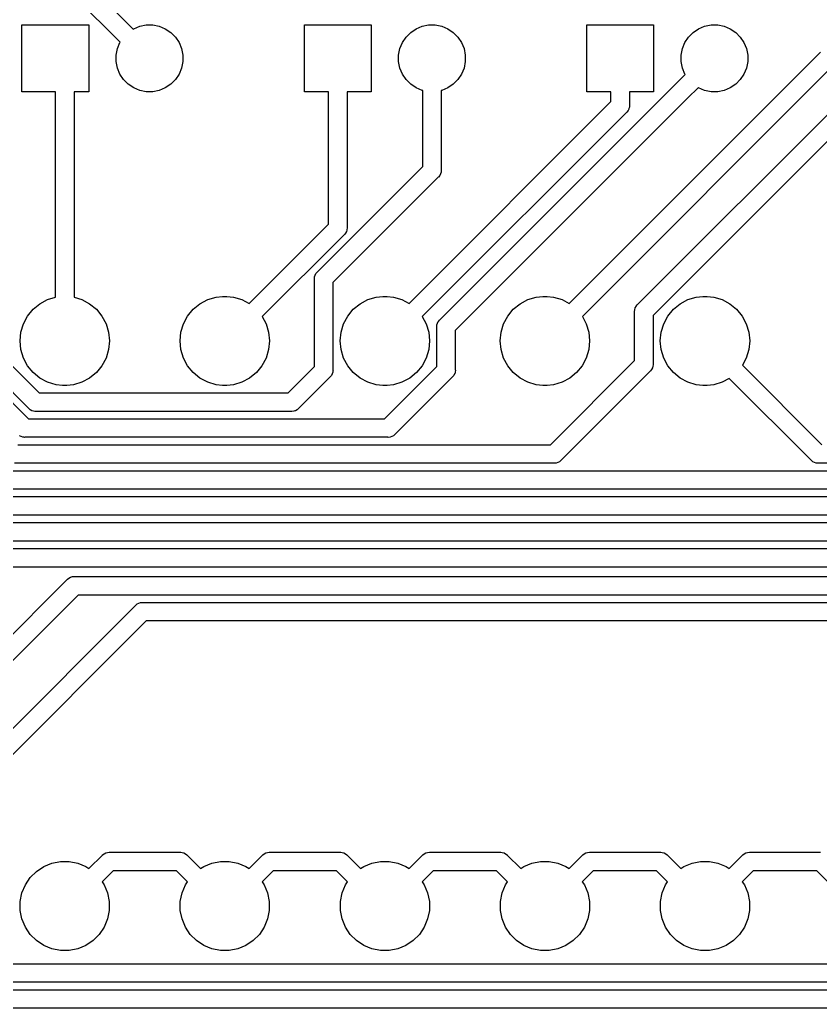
# Model space of a CAD drawing. Extents: x 83.1 to 154.9, y -87.4 to -26.9.
# Drawn here: x 95.56 to 117.16, y -84.04 to -57.38 of the extents above; entities that cross this region are included whole.
import ezdxf

# ---------------------------------------------------------------- set-up
doc = ezdxf.new("R2010")
doc.units = 0
doc.header["$MEASUREMENT"] = 0
doc.layers.add('BLACK', color=7, linetype='CONTINUOUS')

msp = doc.modelspace()

# ---------------------------------------------------------------- linework, layer by layer
at = {"layer": 'BLACK', "linetype": 'CONTINUOUS'}
for p, q in [((97.2135, -56.2199), (98.6231, -57.6295)), ((98.2695, -57.9831), (96.9244, -56.638)), ((95.62, -59.32), (95.62, -57.52)), ((95.62, -57.52), (97.42, -57.52)), ((97.42, -57.52), (97.42, -59.32)), ((98.6337, -57.6224), (98.7975, -57.5546)), ((98.7975, -57.5546), (98.9714, -57.52)), ((98.9714, -57.52), (99.1486, -57.52)), ((99.1486, -57.52), (99.3225, -57.5546)), ((99.3225, -57.5546), (99.4863, -57.6224)), ((103.24, -59.32), (103.24, -57.52)), ((103.24, -57.52), (105.04, -57.52)), ((105.04, -57.52), (105.04, -59.32)), ((106.254, -57.6224), (106.417, -57.5546)), ((106.417, -57.5546), (106.591, -57.52)), ((106.591, -57.52), (106.769, -57.52)), ((106.769, -57.52), (106.943, -57.5546)), ((106.943, -57.5546), (107.106, -57.6224)), ((110.86, -59.32), (110.86, -57.52)), ((110.86, -57.52), (112.66, -57.52)), ((112.66, -57.52), (112.66, -59.32)), ((113.874, -57.6224), (114.037, -57.5546)), ((114.037, -57.5546), (114.211, -57.52)), ((114.211, -57.52), (114.389, -57.52)), ((114.389, -57.52), (114.563, -57.5546)), ((114.563, -57.5546), (114.726, -57.6224)), ((98.6231, -57.6295), (98.6337, -57.6224)), ((99.4863, -57.6224), (99.6337, -57.7209)), ((99.6337, -57.7209), (99.7591, -57.8463)), ((99.7591, -57.8463), (99.8576, -57.9937)), ((105.882, -57.9937), (105.981, -57.8463)), ((105.981, -57.8463), (106.106, -57.7209)), ((106.106, -57.7209), (106.254, -57.6224)), ((107.106, -57.6224), (107.254, -57.7209)), ((107.254, -57.7209), (107.379, -57.8463)), ((107.379, -57.8463), (107.478, -57.9937)), ((113.502, -57.9937), (113.601, -57.8463)), ((113.601, -57.8463), (113.726, -57.7209)), ((113.726, -57.7209), (113.874, -57.6224)), ((114.726, -57.6224), (114.874, -57.7209)), ((114.874, -57.7209), (114.999, -57.8463)), ((114.999, -57.8463), (115.098, -57.9937)), ((98.1946, -58.1575), (98.2624, -57.9937)), ((98.2624, -57.9937), (98.2695, -57.9831)), ((99.8576, -57.9937), (99.9254, -58.1575)), ((105.815, -58.1575), (105.882, -57.9937)), ((107.478, -57.9937), (107.545, -58.1575)), ((113.435, -58.1575), (113.502, -57.9937)), ((115.098, -57.9937), (115.165, -58.1575)), ((98.16, -58.3314), (98.1946, -58.1575)), ((98.16, -58.5086), (98.16, -58.3314)), ((99.9254, -58.1575), (99.96, -58.3314)), ((99.96, -58.3314), (99.96, -58.5086)), ((105.78, -58.3314), (105.815, -58.1575)), ((105.78, -58.5086), (105.78, -58.3314)), ((107.545, -58.1575), (107.58, -58.3314)), ((107.58, -58.3314), (107.58, -58.5086)), ((110.384, -65.0301), (117.163, -58.2519)), ((113.4, -58.3314), (113.435, -58.1575)), ((113.4, -58.5086), (113.4, -58.3314)), ((115.165, -58.1575), (115.2, -58.3314)), ((115.2, -58.3314), (115.2, -58.5086)), ((98.1946, -58.6825), (98.16, -58.5086)), ((99.96, -58.5086), (99.9254, -58.6825)), ((105.815, -58.6825), (105.78, -58.5086)), ((107.58, -58.5086), (107.545, -58.6825)), ((113.435, -58.6825), (113.4, -58.5086)), ((115.2, -58.5086), (115.165, -58.6825)), ((98.2624, -58.8463), (98.1946, -58.6825)), ((98.3609, -58.9937), (98.2624, -58.8463)), ((99.8576, -58.8463), (99.7591, -58.9937)), ((99.9254, -58.6825), (99.8576, -58.8463)), ((105.882, -58.8463), (105.815, -58.6825)), ((105.981, -58.9937), (105.882, -58.8463)), ((107.478, -58.8463), (107.379, -58.9937)), ((107.545, -58.6825), (107.478, -58.8463)), ((117.452, -58.67), (110.738, -65.3837)), ((113.232, -59.1345), (113.51, -58.8569)), ((113.502, -58.8463), (113.435, -58.6825)), ((113.51, -58.8569), (113.502, -58.8463)), ((115.098, -58.8463), (114.999, -58.9937)), ((115.165, -58.6825), (115.098, -58.8463)), ((98.4863, -59.1191), (98.3609, -58.9937)), ((98.6337, -59.2176), (98.4863, -59.1191)), ((99.6337, -59.1191), (99.4863, -59.2176)), ((99.7591, -58.9937), (99.6337, -59.1191)), ((106.106, -59.1191), (105.981, -58.9937)), ((106.254, -59.2176), (106.106, -59.1191)), ((106.892, -65.4745), (113.232, -59.1345)), ((107.254, -59.1191), (107.106, -59.2176)), ((107.379, -58.9937), (107.254, -59.1191)), ((113.232, -59.1345), (113.232, -59.1345)), ((114.874, -59.1191), (114.726, -59.2176)), ((114.999, -58.9937), (114.874, -59.1191)), ((96.524, -59.32), (95.62, -59.32)), ((96.524, -64.8618), (96.524, -59.32)), ((97.42, -59.32), (97.024, -59.32)), ((97.024, -59.32), (97.024, -64.8618)), ((98.7975, -59.2854), (98.6337, -59.2176)), ((98.9714, -59.32), (98.7975, -59.2854)), ((99.1486, -59.32), (98.9714, -59.32)), ((99.3225, -59.2854), (99.1486, -59.32)), ((99.4863, -59.2176), (99.3225, -59.2854)), ((103.89, -59.32), (103.24, -59.32)), ((103.89, -62.8884), (103.89, -59.32)), ((105.04, -59.32), (104.39, -59.32)), ((104.39, -59.32), (104.39, -62.9797)), ((106.417, -59.2854), (106.254, -59.2176)), ((106.43, -59.2879), (106.417, -59.2854)), ((106.43, -59.7051), (106.43, -59.2879)), ((106.943, -59.2854), (106.93, -59.2879)), ((106.93, -59.2879), (106.93, -61.4297)), ((107.106, -59.2176), (106.943, -59.2854)), ((111.51, -59.32), (110.86, -59.32)), ((111.51, -59.5864), (111.51, -59.32)), ((112.66, -59.32), (112.01, -59.32)), ((112.01, -59.32), (112.01, -59.6777)), ((113.863, -59.2105), (113.585, -59.4881)), ((113.874, -59.2176), (113.863, -59.2105)), ((114.037, -59.2854), (113.874, -59.2176)), ((114.211, -59.32), (114.037, -59.2854)), ((114.389, -59.32), (114.211, -59.32)), ((114.563, -59.2854), (114.389, -59.32)), ((114.726, -59.2176), (114.563, -59.2854)), ((106.066, -65.0301), (111.51, -59.5864)), ((106.43, -61.3384), (106.43, -59.7051)), ((106.43, -59.7051), (106.43, -59.7051)), ((113.585, -59.4881), (107.31, -65.7636)), ((112.011, -59.69), (112.006, -59.739)), ((112.01, -59.6777), (112.011, -59.69)), ((112.228, -65.0625), (117.689, -59.6019)), ((113.585, -59.4881), (113.585, -59.4881)), ((111.928, -59.8755), (106.42, -65.3837)), ((111.938, -59.8676), (111.928, -59.8755)), ((111.969, -59.8296), (111.938, -59.8676)), ((111.992, -59.7861), (111.969, -59.8296)), ((111.995, -59.7759), (111.992, -59.7861)), ((112.006, -59.739), (111.995, -59.7759)), ((117.978, -60.02), (112.646, -65.3516)), ((103.592, -64.1765), (106.43, -61.3384)), ((106.889, -61.5815), (106.858, -61.6196)), ((106.912, -61.5381), (106.889, -61.5815)), ((106.926, -61.491), (106.912, -61.5381)), ((106.929, -61.468), (106.926, -61.491)), ((106.931, -61.442), (106.929, -61.468)), ((106.93, -61.4297), (106.931, -61.442)), ((106.848, -61.6274), (104.01, -64.4655)), ((106.858, -61.6196), (106.848, -61.6274)), ((101.748, -65.0301), (103.89, -62.8884)), ((104.308, -63.1775), (102.102, -65.3837)), ((104.318, -63.1696), (104.308, -63.1775)), ((104.349, -63.1316), (104.318, -63.1696)), ((104.372, -63.0881), (104.349, -63.1316)), ((104.383, -63.0531), (104.372, -63.0881)), ((104.386, -63.041), (104.383, -63.0531)), ((104.391, -62.992), (104.386, -63.041)), ((104.39, -62.9797), (104.391, -62.992)), ((103.528, -64.2658), (103.551, -64.2224)), ((103.551, -64.2224), (103.559, -64.2124)), ((103.559, -64.2124), (103.582, -64.1843)), ((103.582, -64.1843), (103.592, -64.1765)), ((103.509, -64.362), (103.514, -64.313)), ((103.51, -64.3742), (103.509, -64.362)), ((103.51, -66.7284), (103.51, -64.3742)), ((103.514, -64.313), (103.528, -64.2658)), ((104.01, -64.4655), (104.01, -66.8197)), ((95.9214, -65.1874), (96.1041, -65.0374)), ((96.1041, -65.0374), (96.3126, -64.926)), ((96.3126, -64.926), (96.524, -64.8618)), ((97.024, -64.8618), (97.2354, -64.926)), ((97.2354, -64.926), (97.4439, -65.0374)), ((97.4439, -65.0374), (97.6266, -65.1874)), ((100.239, -65.1874), (100.422, -65.0374)), ((100.422, -65.0374), (100.631, -64.926)), ((100.631, -64.926), (100.857, -64.8574)), ((100.857, -64.8574), (101.033, -64.84)), ((101.033, -64.84), (101.151, -64.84)), ((101.151, -64.84), (101.327, -64.8574)), ((101.327, -64.8574), (101.553, -64.926)), ((101.553, -64.926), (101.748, -65.0301)), ((104.557, -65.1874), (104.74, -65.0374)), ((104.74, -65.0374), (104.949, -64.926)), ((104.949, -64.926), (105.175, -64.8574)), ((105.175, -64.8574), (105.351, -64.84)), ((105.351, -64.84), (105.469, -64.84)), ((105.469, -64.84), (105.645, -64.8574)), ((105.645, -64.8574), (105.871, -64.926)), ((105.871, -64.926), (106.066, -65.0301)), ((108.875, -65.1874), (109.058, -65.0374)), ((109.058, -65.0374), (109.267, -64.926)), ((109.267, -64.926), (109.493, -64.8574)), ((109.493, -64.8574), (109.669, -64.84)), ((109.669, -64.84), (109.787, -64.84)), ((109.787, -64.84), (109.963, -64.8574)), ((109.963, -64.8574), (110.189, -64.926)), ((110.189, -64.926), (110.384, -65.0301)), ((113.193, -65.1874), (113.376, -65.0374)), ((113.376, -65.0374), (113.585, -64.926)), ((113.585, -64.926), (113.811, -64.8574)), ((113.811, -64.8574), (113.987, -64.84)), ((113.987, -64.84), (114.105, -64.84)), ((114.105, -64.84), (114.281, -64.8574)), ((114.281, -64.8574), (114.507, -64.926)), ((114.507, -64.926), (114.716, -65.0374)), ((114.716, -65.0374), (114.899, -65.1874)), ((95.7714, -65.3701), (95.9214, -65.1874)), ((97.6266, -65.1874), (97.7766, -65.3701)), ((100.089, -65.3701), (100.239, -65.1874)), ((104.407, -65.3701), (104.557, -65.1874)), ((108.725, -65.3701), (108.875, -65.1874)), ((112.145, -65.248), (112.15, -65.199)), ((112.146, -65.2603), (112.145, -65.248)), ((112.146, -66.5704), (112.146, -65.2603)), ((112.15, -65.199), (112.164, -65.1519)), ((112.164, -65.1519), (112.187, -65.1084)), ((112.187, -65.1084), (112.193, -65.1015)), ((112.193, -65.1015), (112.218, -65.0704)), ((112.218, -65.0704), (112.228, -65.0625)), ((113.043, -65.3701), (113.193, -65.1874)), ((114.899, -65.1874), (115.049, -65.3701)), ((95.5914, -65.8048), (95.66, -65.5786)), ((95.66, -65.5786), (95.7714, -65.3701)), ((97.7766, -65.3701), (97.888, -65.5786)), ((97.888, -65.5786), (97.9566, -65.8048)), ((99.9094, -65.8048), (99.978, -65.5786)), ((99.978, -65.5786), (100.089, -65.3701)), ((102.102, -65.3837), (102.206, -65.5786)), ((102.206, -65.5786), (102.275, -65.8048)), ((104.227, -65.8048), (104.296, -65.5786)), ((104.296, -65.5786), (104.407, -65.3701)), ((106.42, -65.3837), (106.524, -65.5786)), ((106.524, -65.5786), (106.593, -65.8048)), ((106.814, -65.611), (106.828, -65.5639)), ((106.828, -65.5639), (106.851, -65.5204)), ((106.851, -65.5204), (106.854, -65.517)), ((106.854, -65.517), (106.882, -65.4824)), ((106.882, -65.4824), (106.892, -65.4745)), ((108.545, -65.8048), (108.614, -65.5786)), ((108.614, -65.5786), (108.725, -65.3701)), ((110.738, -65.3837), (110.842, -65.5786)), ((110.842, -65.5786), (110.911, -65.8048)), ((112.646, -65.3516), (112.646, -66.6617)), ((112.863, -65.8048), (112.932, -65.5786)), ((112.932, -65.5786), (113.043, -65.3701)), ((115.049, -65.3701), (115.16, -65.5786)), ((115.16, -65.5786), (115.229, -65.8048)), ((95.5682, -66.04), (95.5914, -65.8048)), ((97.9566, -65.8048), (97.9798, -66.04)), ((99.8862, -66.04), (99.9094, -65.8048)), ((102.275, -65.8048), (102.298, -66.04)), ((104.204, -66.04), (104.227, -65.8048)), ((106.593, -65.8048), (106.616, -66.04)), ((106.809, -65.66), (106.814, -65.611)), ((106.81, -65.6723), (106.809, -65.66)), ((106.81, -66.7284), (106.81, -65.6723)), ((107.31, -65.7636), (107.31, -66.8197)), ((108.522, -66.04), (108.545, -65.8048)), ((110.911, -65.8048), (110.934, -66.04)), ((112.84, -66.04), (112.863, -65.8048)), ((115.229, -65.8048), (115.252, -66.04)), ((95.5914, -66.2752), (95.5682, -66.04)), ((97.9798, -66.04), (97.9566, -66.2752)), ((99.9094, -66.2752), (99.8862, -66.04)), ((102.298, -66.04), (102.275, -66.2752)), ((104.227, -66.2752), (104.204, -66.04)), ((106.616, -66.04), (106.593, -66.2752)), ((108.545, -66.2752), (108.522, -66.04)), ((110.934, -66.04), (110.911, -66.2752)), ((112.863, -66.2752), (112.84, -66.04)), ((115.252, -66.04), (115.229, -66.2752)), ((95.66, -66.5014), (95.5914, -66.2752)), ((97.9566, -66.2752), (97.888, -66.5014)), ((99.978, -66.5014), (99.9094, -66.2752)), ((102.275, -66.2752), (102.206, -66.5014)), ((104.296, -66.5014), (104.227, -66.2752)), ((106.593, -66.2752), (106.524, -66.5014)), ((108.614, -66.5014), (108.545, -66.2752)), ((110.911, -66.2752), (110.842, -66.5014)), ((112.932, -66.5014), (112.863, -66.2752)), ((115.229, -66.2752), (115.16, -66.5014)), ((95.7714, -66.7099), (95.66, -66.5014)), ((97.888, -66.5014), (97.7766, -66.7099)), ((100.089, -66.7099), (99.978, -66.5014)), ((102.206, -66.5014), (102.095, -66.7099)), ((104.407, -66.7099), (104.296, -66.5014)), ((106.524, -66.5014), (106.413, -66.7099)), ((108.725, -66.7099), (108.614, -66.5014)), ((109.876, -68.84), (112.146, -66.5704)), ((110.842, -66.5014), (110.731, -66.7099)), ((113.043, -66.7099), (112.932, -66.5014)), ((115.16, -66.5014), (115.056, -66.6963)), ((95.374, -66.7284), (96.0856, -67.44)), ((95.9214, -66.8926), (95.7714, -66.7099)), ((96.1041, -67.0426), (95.9214, -66.8926)), ((97.6266, -66.8926), (97.4439, -67.0426)), ((97.7766, -66.7099), (97.6266, -66.8926)), ((100.239, -66.8926), (100.089, -66.7099)), ((100.422, -67.0426), (100.239, -66.8926)), ((101.945, -66.8926), (101.762, -67.0426)), ((102.095, -66.7099), (101.945, -66.8926)), ((102.798, -67.44), (103.51, -66.7284)), ((104.006, -66.881), (103.992, -66.9281)), ((104.01, -66.8443), (104.006, -66.881)), ((104.01, -66.8197), (104.011, -66.832)), ((104.011, -66.832), (104.01, -66.8443)), ((104.01, -66.8443), (104.01, -66.8443)), ((104.557, -66.8926), (104.407, -66.7099)), ((104.74, -67.0426), (104.557, -66.8926)), ((105.398, -68.14), (106.81, -66.7284)), ((106.263, -66.8926), (106.08, -67.0426)), ((106.413, -66.7099), (106.263, -66.8926)), ((107.306, -66.881), (107.293, -66.9252)), ((107.311, -66.832), (107.306, -66.881)), ((107.31, -66.8197), (107.311, -66.832)), ((108.875, -66.8926), (108.725, -66.7099)), ((109.058, -67.0426), (108.875, -66.8926)), ((112.564, -66.8595), (110.165, -69.2581)), ((110.581, -66.8926), (110.398, -67.0426)), ((110.731, -66.7099), (110.581, -66.8926)), ((112.574, -66.8516), (112.564, -66.8595)), ((112.605, -66.8136), (112.574, -66.8516)), ((112.628, -66.7701), (112.605, -66.8136)), ((112.642, -66.723), (112.628, -66.7701)), ((112.646, -66.6863), (112.642, -66.723)), ((112.646, -66.6617), (112.647, -66.674)), ((112.647, -66.674), (112.646, -66.6863)), ((112.646, -66.6863), (112.646, -66.6863)), ((113.193, -66.8926), (113.043, -66.7099)), ((113.376, -67.0426), (113.193, -66.8926)), ((115.056, -66.6963), (117.2, -68.84)), ((94.674, -67.0184), (95.7956, -68.14)), ((95.7965, -67.8581), (94.9559, -67.0175)), ((96.3126, -67.154), (96.1041, -67.0426)), ((96.5388, -67.2226), (96.3126, -67.154)), ((97.2354, -67.154), (97.0092, -67.2226)), ((97.4439, -67.0426), (97.2354, -67.154)), ((100.631, -67.154), (100.422, -67.0426)), ((100.857, -67.2226), (100.631, -67.154)), ((101.553, -67.154), (101.327, -67.2226)), ((101.762, -67.0426), (101.553, -67.154)), ((103.928, -67.0175), (103.087, -67.8581)), ((103.938, -67.0096), (103.928, -67.0175)), ((103.969, -66.9716), (103.938, -67.0096)), ((103.992, -66.9281), (103.969, -66.9716)), ((104.949, -67.154), (104.74, -67.0426)), ((105.175, -67.2226), (104.949, -67.154)), ((105.871, -67.154), (105.645, -67.2226)), ((107.228, -67.0175), (105.687, -68.5581)), ((106.08, -67.0426), (105.871, -67.154)), ((107.238, -67.0096), (107.228, -67.0175)), ((107.269, -66.9716), (107.238, -67.0096)), ((107.292, -66.9281), (107.269, -66.9716)), ((107.293, -66.9252), (107.292, -66.9281)), ((109.267, -67.154), (109.058, -67.0426)), ((109.493, -67.2226), (109.267, -67.154)), ((110.189, -67.154), (109.963, -67.2226)), ((110.398, -67.0426), (110.189, -67.154)), ((113.585, -67.154), (113.376, -67.0426)), ((113.811, -67.2226), (113.585, -67.154)), ((114.507, -67.154), (114.281, -67.2226)), ((114.702, -67.0499), (114.507, -67.154)), ((116.911, -69.2581), (114.702, -67.0499)), ((96.0856, -67.44), (102.798, -67.44)), ((96.715, -67.24), (96.5388, -67.2226)), ((96.8329, -67.24), (96.715, -67.24)), ((97.0092, -67.2226), (96.8329, -67.24)), ((101.033, -67.24), (100.857, -67.2226)), ((101.151, -67.24), (101.033, -67.24)), ((101.327, -67.2226), (101.151, -67.24)), ((105.351, -67.24), (105.175, -67.2226)), ((105.469, -67.24), (105.351, -67.24)), ((105.645, -67.2226), (105.469, -67.24)), ((109.669, -67.24), (109.493, -67.2226)), ((109.787, -67.24), (109.669, -67.24)), ((109.963, -67.2226), (109.787, -67.24)), ((113.987, -67.24), (113.811, -67.2226)), ((114.105, -67.24), (113.987, -67.24)), ((114.281, -67.2226), (114.105, -67.24)), ((95.8044, -67.8676), (95.7965, -67.8581)), ((95.8424, -67.8989), (95.8044, -67.8676)), ((95.8859, -67.9221), (95.8424, -67.8989)), ((95.933, -67.9364), (95.8859, -67.9221)), ((95.9697, -67.94), (95.933, -67.9364)), ((95.982, -67.9412), (95.9697, -67.94)), ((95.9697, -67.94), (95.9697, -67.94)), ((95.9943, -67.94), (95.982, -67.9412)), ((102.89, -67.94), (95.9943, -67.94)), ((102.902, -67.9412), (102.89, -67.94)), ((102.951, -67.9364), (102.902, -67.9412)), ((102.979, -67.928), (102.951, -67.9364)), ((102.998, -67.9221), (102.979, -67.928)), ((103.042, -67.8989), (102.998, -67.9221)), ((103.08, -67.8676), (103.042, -67.8989)), ((103.087, -67.8581), (103.08, -67.8676)), ((95.7956, -68.14), (105.398, -68.14)), ((95.5959, -68.6221), (95.5525, -68.5989)), ((95.643, -68.6364), (95.5959, -68.6221)), ((95.6798, -68.64), (95.643, -68.6364)), ((95.692, -68.6412), (95.6798, -68.64)), ((95.6798, -68.64), (95.6798, -68.64)), ((95.7043, -68.64), (95.692, -68.6412)), ((105.49, -68.64), (95.7043, -68.64)), ((105.502, -68.6412), (105.49, -68.64)), ((105.551, -68.6364), (105.502, -68.6412)), ((105.598, -68.6221), (105.551, -68.6364)), ((105.551, -68.6364), (105.551, -68.6364)), ((105.642, -68.5989), (105.598, -68.6221)), ((105.68, -68.5676), (105.642, -68.5989)), ((105.687, -68.5581), (105.68, -68.5676)), ((95.5056, -68.84), (109.876, -68.84)), ((110.12, -69.2989), (110.076, -69.3221)), ((110.158, -69.2677), (110.12, -69.2989)), ((110.165, -69.2581), (110.158, -69.2677)), ((116.918, -69.2677), (116.911, -69.2581)), ((116.956, -69.2989), (116.918, -69.2677)), ((116.996, -69.3201), (116.956, -69.2989)), ((93.7696, -69.54), (120.098, -69.54)), ((109.968, -69.34), (95.4144, -69.34)), ((109.98, -69.3412), (109.968, -69.34)), ((110.029, -69.3364), (109.98, -69.3412)), ((110.076, -69.3221), (110.029, -69.3364)), ((117, -69.3221), (116.996, -69.3201)), ((117.047, -69.3364), (117, -69.3221)), ((117.096, -69.3412), (117.047, -69.3364)), ((117.108, -69.34), (117.096, -69.3412)), ((119.874, -69.34), (117.108, -69.34)), ((120.19, -70.04), (93.6783, -70.04)), ((94.6743, -70.24), (121.684, -70.24)), ((121.776, -70.74), (94.7656, -70.74)), ((94.9643, -70.9401), (124.566, -70.9401)), ((124.658, -71.4401), (95.0555, -71.4401)), ((95.2542, -71.6401), (124.856, -71.6401)), ((124.948, -72.1401), (95.3455, -72.1401)), ((90.8217, -78.4968), (96.8425, -72.4759)), ((96.8425, -72.4759), (96.8504, -72.4664)), ((96.8504, -72.4664), (96.8884, -72.4351)), ((96.8884, -72.4351), (96.9319, -72.4119)), ((96.9319, -72.4119), (96.979, -72.3976)), ((96.979, -72.3976), (97.0157, -72.394)), ((97.0157, -72.394), (97.028, -72.3928)), ((97.0157, -72.394), (97.0157, -72.394)), ((97.028, -72.3928), (97.0403, -72.394)), ((97.0403, -72.394), (128.166, -72.394)), ((97.1316, -72.894), (91.1752, -78.8503)), ((128.258, -72.894), (97.1316, -72.894)), ((90.8217, -81.0368), (98.6825, -73.1759)), ((98.6825, -73.1759), (98.6904, -73.1664)), ((98.6904, -73.1664), (98.7284, -73.1351)), ((98.7284, -73.1351), (98.7719, -73.1119)), ((98.7719, -73.1119), (98.819, -73.0976)), ((98.819, -73.0976), (98.868, -73.0928)), ((98.868, -73.0928), (98.8803, -73.094)), ((98.8803, -73.094), (131.53, -73.094)), ((98.9715, -73.594), (91.1752, -81.3903)), ((131.622, -73.594), (98.9715, -73.594)), ((97.4272, -80.2732), (97.7885, -79.9119)), ((97.7885, -79.9119), (97.7964, -79.9024)), ((97.7964, -79.9024), (97.8344, -79.8711)), ((97.8344, -79.8711), (97.8779, -79.8479)), ((97.8779, -79.8479), (97.925, -79.8336)), ((97.925, -79.8336), (97.974, -79.8288)), ((97.974, -79.8288), (97.9863, -79.83)), ((97.9863, -79.83), (99.8797, -79.83)), ((99.8797, -79.83), (99.892, -79.8288)), ((99.892, -79.8288), (99.9043, -79.83)), ((99.9043, -79.83), (99.941, -79.8336)), ((99.941, -79.8336), (99.9881, -79.8479)), ((99.9881, -79.8479), (100.032, -79.8711)), ((100.032, -79.8711), (100.07, -79.9024)), ((100.07, -79.9024), (100.077, -79.9119)), ((100.077, -79.9119), (100.439, -80.2732)), ((101.745, -80.2732), (102.107, -79.9119)), ((102.107, -79.9119), (102.114, -79.9024)), ((102.114, -79.9024), (102.152, -79.8711)), ((102.152, -79.8711), (102.196, -79.8479)), ((102.196, -79.8479), (102.243, -79.8336)), ((102.243, -79.8336), (102.292, -79.8288)), ((102.292, -79.8288), (102.304, -79.83)), ((102.304, -79.83), (104.198, -79.83)), ((104.198, -79.83), (104.21, -79.8288)), ((104.21, -79.8288), (104.222, -79.83)), ((104.222, -79.83), (104.259, -79.8336)), ((104.259, -79.8336), (104.306, -79.8479)), ((104.306, -79.8479), (104.35, -79.8711)), ((104.35, -79.8711), (104.388, -79.9024)), ((104.388, -79.9024), (104.395, -79.9119)), ((104.395, -79.9119), (104.757, -80.2732)), ((106.063, -80.2732), (106.425, -79.9119)), ((106.425, -79.9119), (106.432, -79.9024)), ((106.432, -79.9024), (106.47, -79.8711)), ((106.47, -79.8711), (106.514, -79.8479)), ((106.514, -79.8479), (106.561, -79.8336)), ((106.561, -79.8336), (106.61, -79.8288)), ((106.61, -79.8288), (106.622, -79.83)), ((106.622, -79.83), (108.516, -79.83)), ((108.516, -79.83), (108.528, -79.8288)), ((108.528, -79.8288), (108.54, -79.83)), ((108.54, -79.83), (108.577, -79.8336)), ((108.577, -79.8336), (108.624, -79.8479)), ((108.624, -79.8479), (108.668, -79.8711)), ((108.668, -79.8711), (108.706, -79.9024)), ((108.706, -79.9024), (108.713, -79.9119)), ((108.713, -79.9119), (109.075, -80.2732)), ((110.381, -80.2732), (110.743, -79.9119)), ((110.743, -79.9119), (110.75, -79.9024)), ((110.75, -79.9024), (110.788, -79.8711)), ((110.788, -79.8711), (110.832, -79.8479)), ((110.832, -79.8479), (110.879, -79.8336)), ((110.879, -79.8336), (110.928, -79.8288)), ((110.928, -79.8288), (110.94, -79.83)), ((110.94, -79.83), (112.834, -79.83)), ((112.834, -79.83), (112.846, -79.8288)), ((112.846, -79.8288), (112.858, -79.83)), ((112.858, -79.83), (112.895, -79.8336)), ((112.895, -79.8336), (112.942, -79.8479)), ((112.942, -79.8479), (112.986, -79.8711)), ((112.986, -79.8711), (113.024, -79.9024)), ((113.024, -79.9024), (113.031, -79.9119)), ((113.031, -79.9119), (113.393, -80.2732)), ((114.699, -80.2732), (115.061, -79.9119)), ((115.061, -79.9119), (115.068, -79.9024)), ((115.068, -79.9024), (115.106, -79.8711)), ((115.106, -79.8711), (115.15, -79.8479)), ((115.15, -79.8479), (115.197, -79.8336)), ((115.197, -79.8336), (115.246, -79.8288)), ((115.246, -79.8288), (115.258, -79.83)), ((115.258, -79.83), (117.152, -79.83)), ((117.152, -79.83), (117.164, -79.8288)), ((96.009, -80.3479), (96.2056, -80.2166)), ((96.2056, -80.2166), (96.424, -80.1261)), ((96.424, -80.1261), (96.6558, -80.08)), ((96.6558, -80.08), (96.8922, -80.08)), ((96.8922, -80.08), (97.124, -80.1261)), ((97.124, -80.1261), (97.3424, -80.2166)), ((97.3424, -80.2166), (97.4272, -80.2732)), ((100.439, -80.2732), (100.524, -80.2166)), ((100.524, -80.2166), (100.742, -80.1261)), ((100.742, -80.1261), (100.974, -80.08)), ((100.974, -80.08), (101.21, -80.08)), ((101.21, -80.08), (101.442, -80.1261)), ((101.442, -80.1261), (101.66, -80.2166)), ((101.66, -80.2166), (101.745, -80.2732)), ((104.757, -80.2732), (104.842, -80.2166)), ((104.842, -80.2166), (105.06, -80.1261)), ((105.06, -80.1261), (105.292, -80.08)), ((105.292, -80.08), (105.528, -80.08)), ((105.528, -80.08), (105.76, -80.1261)), ((105.76, -80.1261), (105.978, -80.2166)), ((105.978, -80.2166), (106.063, -80.2732)), ((109.075, -80.2732), (109.16, -80.2166)), ((109.16, -80.2166), (109.378, -80.1261)), ((109.378, -80.1261), (109.61, -80.08)), ((109.61, -80.08), (109.846, -80.08)), ((109.846, -80.08), (110.078, -80.1261)), ((110.078, -80.1261), (110.296, -80.2166)), ((110.296, -80.2166), (110.381, -80.2732)), ((113.393, -80.2732), (113.478, -80.2166)), ((113.478, -80.2166), (113.696, -80.1261)), ((113.696, -80.1261), (113.928, -80.08)), ((113.928, -80.08), (114.164, -80.08)), ((114.164, -80.08), (114.396, -80.1261)), ((114.396, -80.1261), (114.614, -80.2166)), ((114.614, -80.2166), (114.699, -80.2732)), ((95.8419, -80.515), (96.009, -80.3479)), ((98.0776, -80.33), (97.7808, -80.6268)), ((99.7884, -80.33), (98.0776, -80.33)), ((100.085, -80.6268), (99.7884, -80.33)), ((102.396, -80.33), (102.099, -80.6268)), ((104.106, -80.33), (102.396, -80.33)), ((104.403, -80.6268), (104.106, -80.33)), ((106.714, -80.33), (106.417, -80.6268)), ((108.424, -80.33), (106.714, -80.33)), ((108.721, -80.6268), (108.424, -80.33)), ((111.032, -80.33), (110.735, -80.6268)), ((112.742, -80.33), (111.032, -80.33)), ((113.039, -80.6268), (112.742, -80.33)), ((115.35, -80.33), (115.053, -80.6268)), ((117.06, -80.33), (115.35, -80.33)), ((117.354, -80.6237), (117.06, -80.33)), ((95.6201, -80.93), (95.7106, -80.7116)), ((95.7106, -80.7116), (95.8419, -80.515)), ((97.7808, -80.6268), (97.8374, -80.7116)), ((97.8374, -80.7116), (97.9279, -80.93)), ((99.9381, -80.93), (100.029, -80.7116)), ((100.029, -80.7116), (100.085, -80.6268)), ((102.099, -80.6268), (102.155, -80.7116)), ((102.155, -80.7116), (102.246, -80.93)), ((104.256, -80.93), (104.347, -80.7116)), ((104.347, -80.7116), (104.403, -80.6268)), ((106.417, -80.6268), (106.473, -80.7116)), ((106.473, -80.7116), (106.564, -80.93)), ((108.574, -80.93), (108.665, -80.7116)), ((108.665, -80.7116), (108.721, -80.6268)), ((110.735, -80.6268), (110.791, -80.7116)), ((110.791, -80.7116), (110.882, -80.93)), ((112.892, -80.93), (112.983, -80.7116)), ((112.983, -80.7116), (113.039, -80.6268)), ((115.053, -80.6268), (115.109, -80.7116)), ((115.109, -80.7116), (115.2, -80.93)), ((95.574, -81.1618), (95.6201, -80.93)), ((97.9279, -80.93), (97.974, -81.1618)), ((99.892, -81.1618), (99.9381, -80.93)), ((102.246, -80.93), (102.292, -81.1618)), ((104.21, -81.1618), (104.256, -80.93)), ((106.564, -80.93), (106.61, -81.1618)), ((108.528, -81.1618), (108.574, -80.93)), ((110.882, -80.93), (110.928, -81.1618)), ((112.846, -81.1618), (112.892, -80.93)), ((115.2, -80.93), (115.246, -81.1618)), ((95.574, -81.3982), (95.574, -81.1618)), ((97.974, -81.1618), (97.974, -81.3982)), ((99.892, -81.3982), (99.892, -81.1618)), ((102.292, -81.1618), (102.292, -81.3982)), ((104.21, -81.3982), (104.21, -81.1618)), ((106.61, -81.1618), (106.61, -81.3982)), ((108.528, -81.3982), (108.528, -81.1618)), ((110.928, -81.1618), (110.928, -81.3982)), ((112.846, -81.3982), (112.846, -81.1618)), ((115.246, -81.1618), (115.246, -81.3982)), ((95.6201, -81.63), (95.574, -81.3982)), ((97.974, -81.3982), (97.9279, -81.63)), ((99.9381, -81.63), (99.892, -81.3982)), ((102.292, -81.3982), (102.246, -81.63)), ((104.256, -81.63), (104.21, -81.3982)), ((106.61, -81.3982), (106.564, -81.63)), ((108.574, -81.63), (108.528, -81.3982)), ((110.928, -81.3982), (110.882, -81.63)), ((112.892, -81.63), (112.846, -81.3982)), ((115.246, -81.3982), (115.2, -81.63)), ((95.7106, -81.8484), (95.6201, -81.63)), ((97.9279, -81.63), (97.8374, -81.8484)), ((100.029, -81.8484), (99.9381, -81.63)), ((102.246, -81.63), (102.155, -81.8484)), ((104.347, -81.8484), (104.256, -81.63)), ((106.564, -81.63), (106.473, -81.8484)), ((108.665, -81.8484), (108.574, -81.63)), ((110.882, -81.63), (110.791, -81.8484)), ((112.983, -81.8484), (112.892, -81.63)), ((115.2, -81.63), (115.109, -81.8484)), ((95.8419, -82.045), (95.7106, -81.8484)), ((96.009, -82.2121), (95.8419, -82.045)), ((97.7061, -82.045), (97.539, -82.2121)), ((97.8374, -81.8484), (97.7061, -82.045)), ((100.16, -82.045), (100.029, -81.8484)), ((100.327, -82.2121), (100.16, -82.045)), ((102.024, -82.045), (101.857, -82.2121)), ((102.155, -81.8484), (102.024, -82.045)), ((104.478, -82.045), (104.347, -81.8484)), ((104.645, -82.2121), (104.478, -82.045)), ((106.342, -82.045), (106.175, -82.2121)), ((106.473, -81.8484), (106.342, -82.045)), ((108.796, -82.045), (108.665, -81.8484)), ((108.963, -82.2121), (108.796, -82.045)), ((110.66, -82.045), (110.493, -82.2121)), ((110.791, -81.8484), (110.66, -82.045)), ((113.114, -82.045), (112.983, -81.8484)), ((113.281, -82.2121), (113.114, -82.045)), ((114.978, -82.045), (114.811, -82.2121)), ((115.109, -81.8484), (114.978, -82.045)), ((96.2056, -82.3434), (96.009, -82.2121)), ((96.424, -82.4339), (96.2056, -82.3434)), ((97.3424, -82.3434), (97.124, -82.4339)), ((97.539, -82.2121), (97.3424, -82.3434)), ((100.524, -82.3434), (100.327, -82.2121)), ((100.742, -82.4339), (100.524, -82.3434)), ((101.66, -82.3434), (101.442, -82.4339)), ((101.857, -82.2121), (101.66, -82.3434)), ((104.842, -82.3434), (104.645, -82.2121)), ((105.06, -82.4339), (104.842, -82.3434)), ((105.978, -82.3434), (105.76, -82.4339)), ((106.175, -82.2121), (105.978, -82.3434)), ((109.16, -82.3434), (108.963, -82.2121)), ((109.378, -82.4339), (109.16, -82.3434)), ((110.296, -82.3434), (110.078, -82.4339)), ((110.493, -82.2121), (110.296, -82.3434)), ((113.478, -82.3434), (113.281, -82.2121)), ((113.696, -82.4339), (113.478, -82.3434)), ((114.614, -82.3434), (114.396, -82.4339)), ((114.811, -82.2121), (114.614, -82.3434)), ((96.6558, -82.48), (96.424, -82.4339)), ((96.8922, -82.48), (96.6558, -82.48)), ((97.124, -82.4339), (96.8922, -82.48)), ((100.974, -82.48), (100.742, -82.4339)), ((101.21, -82.48), (100.974, -82.48)), ((101.442, -82.4339), (101.21, -82.48)), ((105.292, -82.48), (105.06, -82.4339)), ((105.528, -82.48), (105.292, -82.48)), ((105.76, -82.4339), (105.528, -82.48)), ((109.61, -82.48), (109.378, -82.4339)), ((109.846, -82.48), (109.61, -82.48)), ((110.078, -82.4339), (109.846, -82.48)), ((113.928, -82.48), (113.696, -82.4339)), ((114.164, -82.48), (113.928, -82.48)), ((114.396, -82.4339), (114.164, -82.48)), ((87.3636, -82.838), (120.77, -82.838)), ((120.862, -83.338), (87.2723, -83.338)), ((87.0736, -83.538), (139.986, -83.538)), ((140.078, -84.038), (86.9823, -84.038))]:
    msp.add_line(p, q, dxfattribs=at)

doc.saveas('drawing.dxf')
